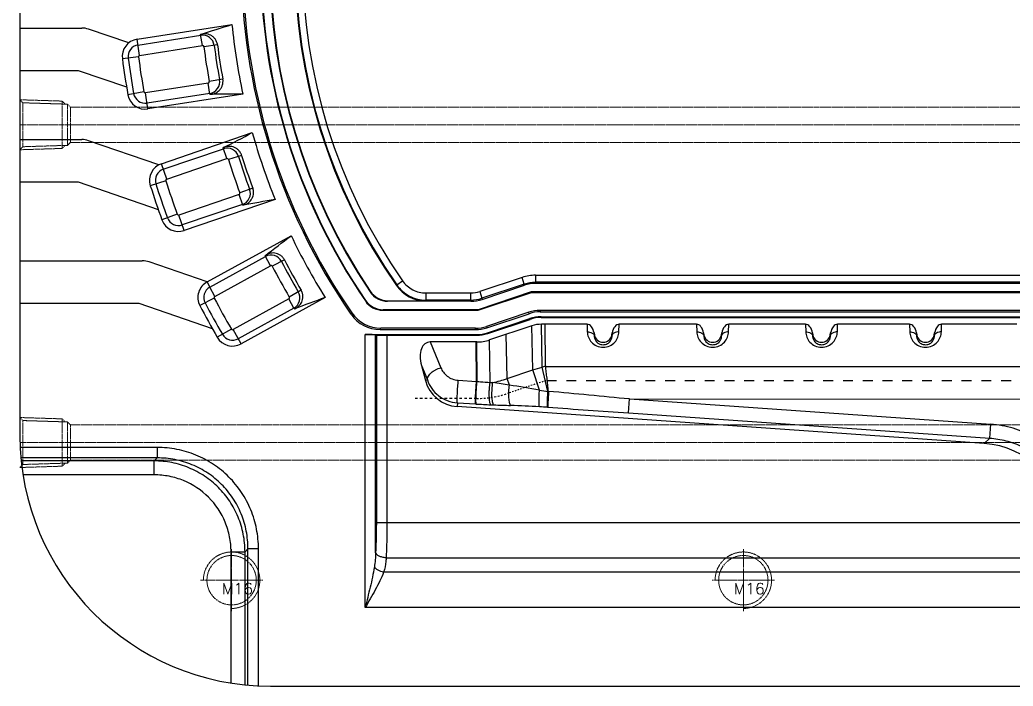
# Model space of a CAD drawing. Header units: millimetres. Extents: x 2105 to 2746, y 1639 to 2029.
# Drawn here: x 2104.6 to 2386, y 1639.2 to 1827.9 of the extents above; entities that cross this region are included whole.
import ezdxf

# ---------------------------------------------------------------- set-up
doc = ezdxf.new("R2010")
doc.units = ezdxf.units.MM
doc.linetypes.add('CENTER', pattern=[0.6, 0.375, -0.075, 0.075, -0.075])
doc.linetypes.add('HIDDEN', pattern=[0.2, 0.1, -0.1])
doc.layers.add('cool', color=153, linetype='HIDDEN', lineweight=9)
doc.layers.add('screw', color=33, linetype='Continuous', lineweight=13)
doc.layers.add('DEFAULT_2', color=8, linetype='HIDDEN')
doc.styles.add('TXT', font='txt.shx', dxfattribs={"bigfont": 'gbcbig.shx'})

# ---------------------------------------------------------------- blocks, each defined once
blk = doc.blocks.new('cool_jt_f12')
at = {"layer": 'cool', "ltscale": 0.3}
for p, q in [((0, 7.0785), (0.856, 6.2225)), ((0, 7.0785), (12, 6.7035)), ((0.856, 6.2225), (0.856, -6.2225)), ((13.5, 5.827375), (0.856, 6.2225)), ((0.856, 6.2225), (13.5, 5.827375)), ((12, 6.7035), (12.856, 5.8475)), ((12, 6.7035), (12, -6.7035)), ((14.327375, 5), (13.5, 5.827375)), ((13.5, -5.827375), (13.5, 5.827375)), ((14.327375, -5), (14.327375, 5)), ((13.5, -5.827375), (14.327375, -5)), ((0.856, -6.2225), (0, -7.0785)), ((0, -7.0785), (12, -6.7035)), ((0.856, -6.2225), (13.5, -5.827375)), ((12, -6.7035), (12.856, -5.8475))]:
    blk.add_line(p, q, dxfattribs=at)
blk = doc.blocks.new('02')
at = {"layer": 'cool', "ltscale": 0.932966}
for p, q in [((1262.52, -963.86), (1863.86, -963.86)), ((1262.52, -973.86), (1863.86, -973.86))]:
    blk.add_line(p, q, dxfattribs=at)
at = {"layer": 'cool', "color": 1, "linetype": 'CENTER', "ltscale": 0.621977}
blk.add_line((1248.19, -968.86), (1878.19, -968.86), dxfattribs=at)
at = {"layer": 'cool', "ltscale": 0.932966}
blk.add_blockref('cool_jt_f12', (1248.19, -968.86), dxfattribs=at)
blk = doc.blocks.new('04')
at = {"layer": 'cool', "ltscale": 0.932966}
for p, q in [((562.52, -874.86), (1003.19, -874.86)), ((562.52, -884.86), (1003.19, -884.86))]:
    blk.add_line(p, q, dxfattribs=at)
at = {"layer": 'cool', "color": 1, "linetype": 'CENTER', "ltscale": 0.621977}
blk.add_line((548.19, -879.86), (1178.19, -879.86), dxfattribs=at)
at = {"layer": 'cool', "ltscale": 0.932966}
blk.add_blockref('cool_jt_f12', (548.19, -879.86), dxfattribs=at)
blk = doc.blocks.new('screw_m16_g')
at = {"layer": 'screw', "color": 1, "linetype": 'CENTER', "ltscale": 0.497582}
for p, q in [((0, -8.8), (0, 8.8)), ((-8.8, 0), (8.8, 0))]:
    blk.add_line(p, q, dxfattribs=at)
at = {"layer": 'screw', "color": 33, "linetype": 'HIDDEN', "ltscale": 0.497582}
blk.add_circle((0, 0), 7, dxfattribs=at)
at = {"layer": 'screw', "color": 92, "linetype": 'HIDDEN', "ltscale": 0.497582}
blk.add_arc((0, 0), 8, 270, 180, dxfattribs=at)
at = {"layer": 'screw', "color": 6, "style": 'TXT'}
blk.add_text('M16', height=3.2, dxfattribs=at).set_placement((-2.72, -4))

msp = doc.modelspace()

# ---------------------------------------------------------------- linework, layer by layer
at = {"color": 7, "linetype": 'Continuous'}
for p, q in [((2104.598, 1948.205), (2104.598, 1710.205)), ((2137.805, 1822.431), (2164.7, 1826.617)), ((2104.598, 1825.602), (2122.131, 1825.602)), ((2135.448, 1821.37), (2124.081, 1825.276)), ((2156.309, 1820.622), (2155.813, 1823.808)), ((2138.518, 1817.853), (2137.805, 1822.431)), ((2138.063, 1820.772), (2155.855, 1823.541)), ((2138.518, 1817.853), (2156.309, 1820.622)), ((2160.601, 1820.804), (2156.729, 1820.306)), ((2138.21, 1817.443), (2133.634, 1816.844)), ((2104.598, 1813.602), (2121.129, 1813.602)), ((2121.129, 1813.602), (2134.809, 1808.901)), ((2157.96, 1810.016), (2140.168, 1807.247)), ((2158.456, 1806.83), (2157.96, 1810.016)), ((2162.104, 1811.147), (2158.264, 1810.444)), ((2139.751, 1807.544), (2135.192, 1806.72)), ((2140.881, 1802.669), (2140.168, 1807.247)), ((2158.414, 1807.097), (2140.623, 1804.327)), ((2167.776, 1806.855), (2140.881, 1802.669)), ((2144.699, 1787.178), (2170.459, 1795.971)), ((2104.598, 1794.004), (2122.131, 1794.004)), ((2143.972, 1786.844), (2124.081, 1793.678)), ((2145.241, 1785.59), (2162.282, 1791.406)), ((2163.236, 1788.61), (2162.195, 1791.662)), ((2146.196, 1782.794), (2163.236, 1788.61)), ((2167.431, 1789.535), (2163.705, 1788.372)), ((2146.196, 1782.794), (2144.699, 1787.178)), ((2104.598, 1782.004), (2121.129, 1782.004)), ((2121.129, 1782.004), (2143.785, 1774.22)), ((2145.964, 1782.337), (2141.561, 1780.952)), ((2170.588, 1780.286), (2166.929, 1778.927)), ((2166.704, 1778.452), (2149.663, 1772.636)), ((2176.92, 1777.044), (2151.16, 1768.251)), ((2167.745, 1775.401), (2166.704, 1778.452)), ((2167.658, 1775.656), (2150.618, 1769.84)), ((2149.201, 1772.856), (2144.854, 1771.253)), ((2151.16, 1768.251), (2149.663, 1772.636)), ((2157.668, 1753.691), (2181.452, 1766.791)), ((2104.598, 1759.662), (2139.287, 1759.662)), ((2157.668, 1753.691), (2141.237, 1759.336)), ((2158.42, 1752.189), (2174.192, 1760.876)), ((2175.617, 1758.288), (2174.061, 1761.113)), ((2179.588, 1759.927), (2176.12, 1758.135)), ((2159.846, 1749.601), (2175.617, 1758.288)), ((2157.655, 1753.663), (2158.42, 1752.189)), ((2211.381, 1752.855), (2213.028, 1754.001)), ((2246.895, 1754.964), (2234.911, 1750.969)), ((2247.53, 1753.059), (2246.895, 1754.964)), ((2250.704, 1755.582), (2250.704, 1753.574)), ((2250.704, 1755.582), (2477.835, 1755.582)), ((2250.704, 1753.574), (2250.756, 1753.253)), ((2477.835, 1753.574), (2250.704, 1753.574)), ((2159.846, 1749.601), (2158.42, 1752.189)), ((2184.303, 1751.367), (2180.935, 1749.393)), ((2203.817, 1750.892), (2203.888, 1751.031)), ((2211.288, 1752.665), (2211.381, 1752.855)), ((2249.519, 1750.841), (2234.444, 1745.816)), ((2234.466, 1745.679), (2249.541, 1750.704)), ((2234.911, 1750.969), (2235.545, 1749.064)), ((2247.53, 1753.059), (2235.545, 1749.064)), ((2235.598, 1748.743), (2247.582, 1752.738)), ((2247.582, 1752.738), (2247.53, 1753.059)), ((2249.519, 1750.841), (2249.541, 1750.704)), ((2477.499, 1750.841), (2249.519, 1750.841)), ((2249.541, 1750.704), (2477.477, 1750.704)), ((2477.926, 1753.253), (2250.756, 1753.253)), ((2159.697, 1749.11), (2155.601, 1746.982)), ((2180.796, 1748.886), (2165.024, 1740.199)), ((2191.101, 1749.273), (2167.26, 1736.141)), ((2182.351, 1746.062), (2180.796, 1748.886)), ((2202.493, 1748.301), (2202.564, 1748.44)), ((2208.888, 1748.365), (2208.815, 1748.228)), ((2232.424, 1748.228), (2208.815, 1748.228)), ((2208.888, 1748.365), (2219.523, 1748.365)), ((2219.62, 1748.549), (2219.523, 1748.365)), ((2219.62, 1750.557), (2219.62, 1748.549)), ((2219.62, 1750.557), (2232.372, 1750.557)), ((2232.372, 1748.549), (2219.62, 1748.549)), ((2232.372, 1748.549), (2232.372, 1750.557)), ((2232.424, 1748.228), (2232.372, 1748.549)), ((2235.545, 1749.064), (2235.598, 1748.743)), ((2104.598, 1747.662), (2138.285, 1747.662)), ((2138.285, 1747.662), (2159.086, 1740.515)), ((2182.221, 1746.299), (2166.45, 1737.611)), ((2207.536, 1745.816), (2207.464, 1745.679)), ((2207.464, 1745.679), (2234.466, 1745.679)), ((2234.444, 1745.816), (2207.536, 1745.816)), ((2234.444, 1745.816), (2234.466, 1745.679)), ((2248.821, 1745.103), (2236.836, 1741.108)), ((2248.887, 1744.698), (2248.821, 1745.103)), ((2251.995, 1745.618), (2252.061, 1745.213)), ((2476.652, 1745.618), (2251.995, 1745.618)), ((2252.061, 1745.213), (2476.586, 1745.213)), ((2198.635, 1744.935), (2198.43, 1744.519)), ((2236.902, 1740.703), (2248.887, 1744.698)), ((2237.099, 1739.291), (2249.083, 1743.286)), ((2237.163, 1739.098), (2249.147, 1743.093)), ((2249.147, 1743.093), (2249.083, 1743.286)), ((2252.321, 1743.608), (2252.321, 1743.811)), ((2252.321, 1743.811), (2476.325, 1743.811)), ((2252.321, 1743.608), (2476.325, 1743.608)), ((2164.53, 1740.336), (2160.528, 1738.002)), ((2167.26, 1736.141), (2165.024, 1740.199)), ((2206.687, 1740.188), (2206.9, 1740.593)), ((2206.687, 1740.188), (2233.729, 1740.188)), ((2233.663, 1740.593), (2206.9, 1740.593)), ((2233.729, 1740.188), (2233.663, 1740.593)), ((2236.836, 1741.108), (2236.902, 1740.703)), ((2249.688, 1741.265), (2237.703, 1737.27)), ((2249.933, 1728.771), (2249.688, 1741.265)), ((2252.559, 1729.561), (2252.387, 1741.703)), ((2265.305, 1741.703), (2252.387, 1741.703)), ((2253.551, 1729.922), (2253.419, 1741.703)), ((2265.305, 1741.703), (2265.384, 1739.527)), ((2274.352, 1739.527), (2274.431, 1741.703)), ((2296.349, 1741.703), (2274.431, 1741.703)), ((2296.349, 1741.703), (2296.428, 1739.527)), ((2305.395, 1739.527), (2305.475, 1741.703)), ((2327.196, 1741.703), (2305.475, 1741.703)), ((2327.196, 1741.703), (2327.275, 1739.527)), ((2336.242, 1739.527), (2336.322, 1741.703)), ((2356.656, 1741.703), (2336.322, 1741.703)), ((2356.656, 1741.703), (2356.736, 1739.527)), ((2365.703, 1739.527), (2365.782, 1741.703)), ((2387.116, 1741.703), (2365.782, 1741.703)), ((2202.422, 1661.443), (2202.422, 1738.786)), ((2202.422, 1738.786), (2233.989, 1738.786)), ((2205.411, 1677.092), (2205.411, 1738.714)), ((2205.608, 1738.655), (2205.411, 1738.714)), ((2205.608, 1738.655), (2205.608, 1685.515)), ((2208.597, 1738.583), (2208.597, 1685.564)), ((2208.597, 1738.583), (2233.989, 1738.583)), ((2220.887, 1736.678), (2223.877, 1729.395)), ((2234.055, 1736.678), (2220.887, 1736.678)), ((2234.014, 1725.51), (2233.921, 1736.678)), ((2233.989, 1738.583), (2233.989, 1738.786)), ((2234.149, 1725.501), (2234.055, 1736.678)), ((2237.163, 1739.098), (2237.099, 1739.291)), ((2237.847, 1725.245), (2237.703, 1737.27)), ((2242.679, 1726.353), (2242.436, 1738.847)), ((2267.302, 1739.241), (2267.406, 1738.652)), ((2267.302, 1739.241), (2267.324, 1738.637)), ((2267.406, 1738.652), (2267.324, 1738.637)), ((2272.33, 1738.652), (2272.434, 1739.241)), ((2272.33, 1738.652), (2272.412, 1738.637)), ((2272.412, 1738.637), (2272.434, 1739.241)), ((2298.346, 1739.241), (2298.368, 1738.637)), ((2298.346, 1739.241), (2298.45, 1738.652)), ((2298.45, 1738.652), (2298.368, 1738.637)), ((2303.374, 1738.652), (2303.478, 1739.241)), ((2303.374, 1738.652), (2303.456, 1738.637)), ((2303.456, 1738.637), (2303.478, 1739.241)), ((2329.193, 1739.241), (2329.215, 1738.637)), ((2329.193, 1739.241), (2329.297, 1738.652)), ((2329.297, 1738.652), (2329.215, 1738.637)), ((2334.221, 1738.652), (2334.325, 1739.241)), ((2334.221, 1738.652), (2334.303, 1738.637)), ((2334.303, 1738.637), (2334.325, 1739.241)), ((2358.654, 1739.241), (2358.675, 1738.637)), ((2358.654, 1739.241), (2358.757, 1738.652)), ((2358.757, 1738.652), (2358.675, 1738.637)), ((2363.681, 1738.652), (2363.785, 1739.241)), ((2363.681, 1738.652), (2363.763, 1738.637)), ((2363.763, 1738.637), (2363.785, 1739.241)), ((2218.373, 1730.05), (2220.072, 1725.913)), ((2218.373, 1730.05), (2219.521, 1725.765)), ((2242.679, 1726.353), (2249.933, 1728.771)), ((2251.833, 1723.071), (2249.933, 1728.771)), ((2252.559, 1729.561), (2253.551, 1729.922)), ((2254.24, 1722.687), (2252.559, 1729.561)), ((2253.561, 1729.773), (2474.972, 1729.773)), ((2220.072, 1725.913), (2219.521, 1725.765)), ((2228.832, 1725.829), (2234.014, 1725.51)), ((2234.014, 1725.51), (2234.149, 1725.501)), ((2243.309, 1724.463), (2242.679, 1726.353)), ((2254.24, 1722.687), (2254.413, 1722.659)), ((2277.029, 1716.608), (2277.304, 1720.538)), ((2277.304, 1720.538), (2422.696, 1720.526)), ((2277.304, 1720.538), (2379.727, 1713.376)), ((2228.557, 1719.436), (2228.483, 1718.378)), ((2377.831, 1707.934), (2228.483, 1718.378)), ((2228.557, 1719.436), (2233.739, 1719.118)), ((2233.739, 1719.118), (2233.883, 1719.109)), ((2254.104, 1718.191), (2254.204, 1718.184)), ((2277.029, 1716.608), (2379.452, 1709.446)), ((2379.452, 1709.446), (2379.727, 1713.376)), ((2379.452, 1709.446), (2377.831, 1707.934)), ((2143.488, 1706.813), (2104.679, 1706.813)), ((2143.488, 1706.813), (2143.488, 1703.842)), ((2143.488, 1703.842), (2104.884, 1703.842)), ((2142.649, 1703.003), (2104.965, 1703.003)), ((2142.649, 1703.003), (2143.488, 1703.842)), ((2142.649, 1699.042), (2142.649, 1703.003)), ((2142.649, 1699.042), (2105.481, 1699.042)), ((2205.608, 1685.564), (2208.597, 1685.563)), ((2208.597, 1685.564), (2400.638, 1685.564)), ((2168.396, 1677.256), (2169.235, 1678.095)), ((2169.235, 1639.491), (2169.235, 1678.095)), ((2172.206, 1678.095), (2169.235, 1678.095)), ((2172.206, 1639.286), (2172.206, 1678.095)), ((2164.435, 1640.088), (2164.435, 1677.256)), ((2164.435, 1677.256), (2168.396, 1677.256)), ((2168.396, 1639.572), (2168.396, 1677.256)), ((2208.397, 1675.564), (2401.206, 1675.564)), ((2401.626, 1671.443), (2207.664, 1671.443)), ((2402.31, 1661.443), (2202.422, 1661.443)), ((2175.598, 1639.205), (2396.2, 1639.205))]:
    msp.add_line(p, q, dxfattribs=at)
for centre, radius, start, end in [((2342.719, 1844.205), 175.376, 145.36247, 214.63753), ((2342.719, 1844.205), 174.971, 145.43426, 214.56574), ((2342.719, 1844.205), 169.885, 145.63078, 214.36922), ((2342.719, 1844.205), 169.748, 145.65606, 214.34394), ((2342.719, 1844.205), 167.336, 146.10707, 213.89293), ((2342.719, 1844.205), 167.199, 146.13301, 213.86699), ((2342.719, 1844.205), 160.168, 145.14331, 214.85669), ((2342.719, 1844.205), 159.984, 145.18013, 214.81987), ((2342.719, 1844.205), 157.976, 145.18013, 214.81987), ((2342.719, 1844.205), 178.886, 185.64251, 192.05169), ((2122.131, 1819.602), 6, 71.03787, 90), ((2138.574, 1817.49), 4.982, 98.8471, 187.45552), ((2156.366, 1820.259), 3.321, 7.32218, 98.8471), ((2138.574, 1817.49), 3.321, 98.8471, 187.45552), ((2156.366, 1820.259), 0.367, 7.32218, 98.8471), ((2342.719, 1844.205), 187.519, 187.32218, 190.37203), ((2342.719, 1844.205), 184.565, 187.32218, 190.37203), ((2342.719, 1844.205), 183.616, 187.32218, 190.37203), ((2342.719, 1844.205), 210.868, 187.45552, 190.23869), ((2342.719, 1844.205), 209.207, 187.45552, 190.23869), ((2138.574, 1817.49), 0.367, 98.8471, 187.45552), ((2342.719, 1844.205), 206.253, 187.45552, 190.23869), ((2157.903, 1810.378), 0.367, 278.8471, 10.37203), ((2157.903, 1810.378), 3.321, 278.8471, 10.37203), ((2140.112, 1807.609), 3.321, 190.23869, 278.8471), ((2140.112, 1807.609), 0.367, 190.23869, 278.8471), ((2140.112, 1807.609), 5, 190.23869, 278.8471), ((2342.719, 1844.205), 178.886, 195.64251, 202.05169), ((2122.131, 1788.004), 6, 71.03787, 90), ((2163.355, 1788.263), 3.321, 17.32218, 108.8471), ((2163.355, 1788.263), 0.367, 17.32218, 108.8471), ((2342.719, 1844.205), 187.519, 197.32218, 200.37203), ((2342.719, 1844.205), 184.565, 197.32218, 200.37203), ((2342.719, 1844.205), 183.616, 197.32218, 200.37203), ((2146.314, 1782.447), 4.982, 108.8471, 197.45552), ((2146.314, 1782.447), 3.321, 108.8471, 197.45552), ((2146.314, 1782.447), 0.367, 108.8471, 197.45552), ((2342.719, 1844.205), 206.253, 197.45552, 200.23869), ((2342.719, 1844.205), 210.868, 197.45552, 200.23869), ((2342.719, 1844.205), 209.207, 197.45552, 200.23869), ((2166.585, 1778.799), 0.367, 288.8471, 20.37203), ((2166.585, 1778.799), 3.321, 288.8471, 20.37203), ((2149.545, 1772.983), 5, 200.23869, 288.8471), ((2149.545, 1772.983), 3.321, 200.23869, 288.8471), ((2149.545, 1772.983), 0.367, 200.23869, 288.8471), ((2342.719, 1844.205), 178.886, 205.64251, 212.05169), ((2139.287, 1753.662), 6, 71.03787, 90), ((2175.794, 1757.967), 3.321, 27.32218, 118.8471), ((2342.719, 1844.205), 184.565, 207.32218, 210.37203), ((2342.719, 1844.205), 183.616, 207.32218, 210.37203), ((2175.794, 1757.967), 0.367, 27.32218, 118.8471), ((2342.719, 1844.205), 187.519, 207.32218, 210.37203), ((2250.707, 1743.519), 12.063, 90.01594, 108.41901), ((2250.713, 1743.479), 10.095, 90.05426, 108.38069), ((2160.022, 1749.279), 3.321, 118.8471, 207.45552), ((2180.619, 1749.208), 3.321, 298.8471, 30.37203), ((2208.814, 1754.247), 6.02, 213.88237, 270.01056), ((2208.887, 1754.384), 6.02, 213.85642, 270.01057), ((2219.523, 1758.4), 10.035, 214.85245, 270.00424), ((2232.37, 1758.598), 8.042, 270.01594, 288.41901), ((2160.022, 1749.279), 0.367, 118.8471, 207.45552), ((2342.719, 1844.205), 206.253, 207.45552, 210.23869), ((2180.619, 1749.208), 0.367, 298.8471, 30.37203), ((2207.463, 1751.699), 6.02, 214.35893, 270.01029), ((2207.535, 1751.835), 6.02, 214.33363, 270.01031), ((2232.36, 1758.655), 10.106, 270.06425, 288.3707), ((2342.719, 1844.205), 210.868, 207.45552, 210.23869), ((2342.719, 1844.205), 209.207, 207.45552, 210.23869), ((2206.686, 1750.22), 10.032, 214.59038, 270.00882), ((2206.899, 1750.628), 10.035, 214.56143, 270.00431), ((2252.332, 1733.506), 10.305, 90.05926, 108.37569), ((2164.847, 1740.52), 0.367, 210.23869, 298.8471), ((2252.396, 1733.112), 8.591, 90.05926, 108.37568), ((2164.847, 1740.52), 5, 210.23869, 298.8471), ((2164.847, 1740.52), 3.321, 210.23869, 298.8471), ((2188.95, 1766.785), 32.877, 300.04559, 300.44472), ((2233.979, 1748.683), 9.897, 270.05926, 288.37569), ((2234.043, 1748.288), 11.61, 270.05926, 288.37568), ((2269.868, 1739.086), 2.5, 190, 350), ((2300.912, 1739.086), 2.5, 190, 350), ((2331.759, 1739.086), 2.5, 190, 350), ((2361.219, 1739.086), 2.5, 190, 350), ((2254.944, 1729.937), 1.393, 180.63081, 186.78712), ((2229.18, 1728.354), 10, 195, 266), ((2234.475, 1747.505), 22.687, 280.50771, 291.20179), ((2249.078, 1902.99), 178.099, 266.38442, 266.6311), ((2215.478, 1561.987), 164.843, 80.27983, 81.93253), ((2190.668, 1375.397), 353.013, 80.02233, 81.42411), ((2309.397, 2076.879), 358.461, 260.75902, 261.14858), ((1354.471, -7958.343), 9722.775, 84.553601, 84.6891149), ((2245.266, 1905.846), 187.083, 266.51175, 267.78353), ((2252.935, 2101.01), 382.398, 267.76619, 267.88764), ((2228.846, 1307.513), 411.454, 86.7978, 87.93879), ((2232.517, 1372.103), 346.76, 86.4309, 86.80722), ((2175.598, 1710.205), 71, 180, 269.99993)]:
    msp.add_arc(centre, radius, start, end, dxfattribs=at)
for centre, major_axis, ratio, start_param, end_param in [((2250.761, 1743.189), (1.612, -9.934), 0.9985935, 2.9809398, 3.3022455), ((2232.419, 1758.292), (-1.612, 9.934), 0.9985935, -3.3022455, -2.9809398), ((2251.999, 1735.555), (-1.612, 9.934), 0.9985935, -0.1606529, 0.1606529), ((2252.065, 1735.149), (-1.612, 9.934), 0.9985935, -0.1606529, 0.1606529), ((2252.326, 1733.545), (-1.612, 9.934), 0.9985935, -0.1606529, 0.1606529), ((2233.658, 1750.657), (-1.612, 9.934), 0.9985935, 9.2641251, 9.5854308), ((2233.724, 1750.252), (-1.612, 9.934), 0.9985935, 2.9809398, 3.3022455), ((2265.379, 1738.454), (-0.118, 3.248), 0.6153903, -1.3486707, -0.022425), ((2274.357, 1738.454), (0.118, 3.248), 0.6153903, 0.022425, 1.3486707), ((2296.422, 1738.454), (-0.118, 3.248), 0.6153903, -1.3486707, -0.022425), ((2305.401, 1738.454), (0.118, 3.248), 0.6153903, 0.022425, 1.3486707), ((2327.269, 1738.454), (-0.118, 3.248), 0.6153903, -1.3486707, -0.022425), ((2336.248, 1738.454), (0.118, 3.248), 0.6153903, 0.022425, 1.3486707), ((2356.73, 1738.454), (-0.118, 3.248), 0.6153903, -1.3486707, -0.022425), ((2365.709, 1738.454), (0.118, 3.248), 0.6153903, 0.022425, 1.3486707), ((2202.422, 1738.707), (3, 0), 0.0261859, 0.0872665, 1.5707963), ((2208.597, 1738.662), (3, 0), 0.0261859, -3.0543262, -1.5707963), ((2222.543, 1730.181), (-2.594, 6.317), 0.5857503, -0.2360064, 1.3548719), ((2233.984, 1748.647), (-1.612, 9.934), 0.9985935, -3.3022455, -2.9809398), ((2375.348, 1682.66), (-18.808, -17.538), 0.9721448, 2.4918667, 3.8780091)]:
    msp.add_ellipse(centre, major_axis=major_axis, ratio=ratio, start_param=start_param, end_param=end_param, dxfattribs=at)
for points in [[(2155.813, 1823.808), (2158.775, 1824.745), (2161.738, 1825.681), (2164.7, 1826.617)], [(2167.776, 1806.855), (2164.669, 1806.846), (2161.563, 1806.838), (2158.456, 1806.83)], [(2162.195, 1791.662), (2164.949, 1793.099), (2167.704, 1794.535), (2170.459, 1795.971)], [(2176.92, 1777.044), (2173.862, 1776.496), (2170.804, 1775.948), (2167.745, 1775.401)], [(2174.061, 1761.113), (2176.524, 1763.006), (2178.988, 1764.899), (2181.452, 1766.791)], [(2191.101, 1749.273), (2188.185, 1748.202), (2185.268, 1747.132), (2182.351, 1746.062)], [(2249.933, 1728.771), (2250.814, 1729.013), (2251.69, 1729.279), (2252.559, 1729.561)], [(2238.84, 1718.872), (2240.442, 1718.813), (2242.044, 1718.759), (2243.645, 1718.701)], [(2254.204, 1718.184), (2261.813, 1717.666), (2269.421, 1717.14), (2277.029, 1716.608)], [(2205.411, 1677.092), (2205.376, 1675.704), (2205.264, 1674.314), (2205.043, 1672.943)]]:
    msp.add_open_spline(points, degree=3, dxfattribs=at)
for points, knots in [([(2160.601, 1820.804), (2160.561, 1821.117), (2160.4, 1821.723), (2159.949, 1822.513), (2159.359, 1823.134), (2158.487, 1823.716), (2157.264, 1824.067), (2156.27, 1823.952), (2155.813, 1823.808)], [0, 0, 0, 0, 0.1479344, 0.2890625, 0.4210757, 0.5450025, 0.7760653, 1, 1, 1, 1]), ([(2158.456, 1806.83), (2158.935, 1806.831), (2159.917, 1807.024), (2160.975, 1807.731), (2161.63, 1808.55), (2162.003, 1809.321), (2162.192, 1810.21), (2162.161, 1810.836), (2162.104, 1811.147)], [0, 0, 0, 0, 0.223941, 0.4550104, 0.5789391, 0.7109503, 0.8520715, 1, 1, 1, 1]), ([(2167.431, 1789.535), (2167.337, 1789.837), (2167.074, 1790.405), (2166.493, 1791.105), (2165.804, 1791.614), (2164.844, 1792.035), (2163.578, 1792.169), (2162.619, 1791.884), (2162.195, 1791.662)], [0, 0, 0, 0, 0.1479344, 0.2890625, 0.4210757, 0.5450025, 0.7760653, 1, 1, 1, 1]), ([(2167.745, 1775.401), (2168.217, 1775.485), (2169.15, 1775.845), (2170.07, 1776.725), (2170.572, 1777.645), (2170.806, 1778.47), (2170.837, 1779.378), (2170.699, 1779.989), (2170.588, 1780.286)], [0, 0, 0, 0, 0.223941, 0.4550104, 0.5789391, 0.7109503, 0.8520715, 1, 1, 1, 1]), ([(2179.588, 1759.927), (2179.443, 1760.208), (2179.084, 1760.722), (2178.391, 1761.31), (2177.624, 1761.692), (2176.605, 1761.94), (2175.336, 1761.852), (2174.441, 1761.404), (2174.061, 1761.113)], [0, 0, 0, 0, 0.1479344, 0.2890625, 0.4210757, 0.5450025, 0.7760653, 1, 1, 1, 1]), ([(2157.691, 1753.683), (2157.126, 1753.372), (2156.085, 1752.55), (2155.146, 1750.799), (2154.93, 1748.83), (2155.304, 1747.555), (2155.601, 1746.982)], [0, 0, 0, 0, 0.2500732, 0.5000905, 0.7499957, 1, 1, 1, 1]), ([(2213.028, 1754.001), (2213.399, 1753.476), (2214.263, 1752.505), (2215.871, 1751.412), (2217.687, 1750.716), (2218.977, 1750.561), (2219.62, 1750.557)], [0, 0, 0, 0, 0.250003, 0.4999995, 0.7499962, 1, 1, 1, 1]), ([(2182.351, 1746.062), (2182.801, 1746.227), (2183.658, 1746.744), (2184.411, 1747.77), (2184.746, 1748.763), (2184.832, 1749.616), (2184.706, 1750.516), (2184.463, 1751.094), (2184.303, 1751.367)], [0, 0, 0, 0, 0.223941, 0.4550104, 0.5789391, 0.7109503, 0.8520715, 1, 1, 1, 1]), ([(2211.381, 1752.855), (2212.291, 1751.547), (2214.793, 1749.351), (2218.024, 1748.55), (2219.62, 1748.549)], [0, 0, 0, 0, 0.4996034, 1, 1, 1, 1]), ([(2265.384, 1739.527), (2265.602, 1739.531), (2266.312, 1739.483), (2267.13, 1739.112), (2267.324, 1738.637)], [0, 0, 0, 0, 0.2979173, 1, 1, 1, 1]), ([(2265.384, 1739.527), (2265.403, 1739.009), (2265.626, 1737.945), (2266.521, 1736.514), (2267.988, 1735.436), (2269.872, 1735.021), (2271.755, 1735.439), (2273.219, 1736.519), (2274.111, 1737.948), (2274.333, 1739.01), (2274.352, 1739.527)], [0, 0, 0, 0, 0.1131655, 0.2318238, 0.3607437, 0.5002938, 0.639856, 0.7686218, 0.887059, 1, 1, 1, 1]), ([(2274.352, 1739.527), (2274.134, 1739.531), (2273.424, 1739.483), (2272.606, 1739.112), (2272.412, 1738.637)], [0, 0, 0, 0, 0.2979175, 1, 1, 1, 1]), ([(2296.428, 1739.527), (2296.646, 1739.531), (2297.356, 1739.483), (2298.174, 1739.112), (2298.368, 1738.637)], [0, 0, 0, 0, 0.2979173, 1, 1, 1, 1]), ([(2296.428, 1739.527), (2296.447, 1739.009), (2296.67, 1737.945), (2297.564, 1736.514), (2299.032, 1735.436), (2300.916, 1735.021), (2302.799, 1735.439), (2304.263, 1736.519), (2305.154, 1737.948), (2305.376, 1739.01), (2305.395, 1739.527)], [0, 0, 0, 0, 0.1131655, 0.2318238, 0.3607437, 0.5002938, 0.639856, 0.7686218, 0.887059, 1, 1, 1, 1]), ([(2305.395, 1739.527), (2305.178, 1739.531), (2304.468, 1739.483), (2303.65, 1739.112), (2303.456, 1738.637)], [0, 0, 0, 0, 0.2979175, 1, 1, 1, 1]), ([(2327.275, 1739.527), (2327.492, 1739.531), (2328.203, 1739.483), (2329.021, 1739.112), (2329.215, 1738.637)], [0, 0, 0, 0, 0.2979173, 1, 1, 1, 1]), ([(2327.275, 1739.527), (2327.294, 1739.009), (2327.517, 1737.945), (2328.411, 1736.514), (2329.879, 1735.436), (2331.763, 1735.021), (2333.646, 1735.439), (2335.11, 1736.519), (2336.001, 1737.948), (2336.223, 1739.01), (2336.242, 1739.527)], [0, 0, 0, 0, 0.1131655, 0.2318238, 0.3607437, 0.5002938, 0.639856, 0.7686218, 0.887059, 1, 1, 1, 1]), ([(2336.242, 1739.527), (2336.025, 1739.531), (2335.314, 1739.483), (2334.496, 1739.112), (2334.303, 1738.637)], [0, 0, 0, 0, 0.2979175, 1, 1, 1, 1]), ([(2356.736, 1739.527), (2356.953, 1739.531), (2357.664, 1739.483), (2358.482, 1739.112), (2358.675, 1738.637)], [0, 0, 0, 0, 0.2979173, 1, 1, 1, 1]), ([(2356.736, 1739.527), (2356.755, 1739.009), (2356.977, 1737.945), (2357.872, 1736.514), (2359.339, 1735.436), (2361.224, 1735.021), (2363.107, 1735.439), (2364.571, 1736.519), (2365.462, 1737.948), (2365.684, 1739.01), (2365.703, 1739.527)], [0, 0, 0, 0, 0.1131655, 0.2318238, 0.3607437, 0.5002938, 0.639856, 0.7686218, 0.887059, 1, 1, 1, 1]), ([(2365.703, 1739.527), (2365.486, 1739.531), (2364.775, 1739.483), (2363.957, 1739.112), (2363.763, 1738.637)], [0, 0, 0, 0, 0.2979175, 1, 1, 1, 1]), ([(2267.324, 1738.637), (2267.306, 1738.356), (2267.365, 1737.757), (2267.78, 1736.882), (2268.622, 1736.117), (2269.87, 1735.784), (2271.117, 1736.119), (2271.957, 1736.885), (2272.371, 1737.759), (2272.43, 1738.357), (2272.412, 1738.637)], [0, 0, 0, 0, 0.1017009, 0.2126932, 0.3425921, 0.5002813, 0.6579372, 0.7876219, 0.8984274, 1, 1, 1, 1]), ([(2298.368, 1738.637), (2298.349, 1738.356), (2298.408, 1737.757), (2298.824, 1736.882), (2299.666, 1736.117), (2300.914, 1735.784), (2302.161, 1736.119), (2303.001, 1736.885), (2303.415, 1737.759), (2303.474, 1738.357), (2303.456, 1738.637)], [0, 0, 0, 0, 0.1017009, 0.2126932, 0.3425921, 0.5002813, 0.6579372, 0.7876219, 0.8984274, 1, 1, 1, 1]), ([(2329.215, 1738.637), (2329.196, 1738.356), (2329.255, 1737.757), (2329.671, 1736.882), (2330.513, 1736.117), (2331.761, 1735.784), (2333.008, 1736.119), (2333.848, 1736.885), (2334.262, 1737.759), (2334.321, 1738.357), (2334.303, 1738.637)], [0, 0, 0, 0, 0.1017009, 0.2126932, 0.3425921, 0.5002813, 0.6579372, 0.7876219, 0.8984274, 1, 1, 1, 1]), ([(2358.675, 1738.637), (2358.657, 1738.356), (2358.716, 1737.757), (2359.132, 1736.882), (2359.974, 1736.117), (2361.222, 1735.784), (2362.469, 1736.119), (2363.309, 1736.885), (2363.723, 1737.759), (2363.782, 1738.357), (2363.763, 1738.637)], [0, 0, 0, 0, 0.1017009, 0.2126932, 0.3425921, 0.5002813, 0.6579372, 0.7876219, 0.8984274, 1, 1, 1, 1]), ([(2220.072, 1725.913), (2220.047, 1726.686), (2220.744, 1727.663), (2221.738, 1728.442), (2222.626, 1728.98), (2223.366, 1729.265), (2223.877, 1729.395)], [0, 0, 0, 0, 0.428337, 0.5650262, 0.7084264, 1, 1, 1, 1]), ([(2223.877, 1729.395), (2224.062, 1728.942), (2224.564, 1728.057), (2225.669, 1726.934), (2227.123, 1726.111), (2228.251, 1725.864), (2228.832, 1725.829)], [0, 0, 0, 0, 0.2287714, 0.4702183, 0.727844, 1, 1, 1, 1]), ([(2254.409, 1722.694), (2254.29, 1723.32), (2254.196, 1724.267), (2254.079, 1725.515), (2253.936, 1726.706), (2253.752, 1728.121), (2253.625, 1729.236), (2253.561, 1729.773)], [0, 0, 0, 0, 0.2684148, 0.3995369, 0.52759, 0.7727712, 1, 1, 1, 1]), ([(2220.072, 1725.913), (2220.371, 1725.057), (2221.224, 1723.401), (2223.17, 1721.353), (2225.68, 1719.92), (2227.59, 1719.5), (2228.557, 1719.436)], [0, 0, 0, 0, 0.2413044, 0.4886213, 0.7420395, 1, 1, 1, 1]), ([(2228.557, 1719.436), (2228.536, 1719.538), (2228.525, 1719.825), (2228.517, 1720.359), (2228.533, 1721.093), (2228.577, 1722.317), (2228.668, 1723.914), (2228.77, 1725.208), (2228.832, 1725.829)], [0, 0, 0, 0, 0.0484206, 0.133884, 0.2508946, 0.3919011, 0.7077176, 1, 1, 1, 1]), ([(2233.739, 1719.118), (2233.718, 1719.219), (2233.708, 1719.507), (2233.7, 1720.041), (2233.715, 1720.775), (2233.759, 1721.999), (2233.851, 1723.595), (2233.953, 1724.889), (2234.014, 1725.51)], [0, 0, 0, 0, 0.0484206, 0.133884, 0.2508946, 0.3919011, 0.7077176, 1, 1, 1, 1]), ([(2233.883, 1719.109), (2233.861, 1719.21), (2233.848, 1719.498), (2233.838, 1720.032), (2233.852, 1720.766), (2233.894, 1721.99), (2233.984, 1723.587), (2234.087, 1724.881), (2234.149, 1725.501)], [0, 0, 0, 0, 0.0484717, 0.1339491, 0.2509552, 0.3919469, 0.707727, 1, 1, 1, 1]), ([(2234.149, 1725.501), (2234.459, 1725.48), (2235.692, 1725.395), (2236.924, 1725.309), (2237.847, 1725.245)], [0, 0, 0, 0, 0.2515435, 1, 1, 1, 1]), ([(2238.03, 1718.903), (2237.953, 1718.989), (2237.843, 1719.281), (2237.727, 1719.815), (2237.645, 1720.546), (2237.599, 1721.419), (2237.596, 1722.384), (2237.648, 1723.672), (2237.743, 1724.63), (2237.847, 1725.245)], [0, 0, 0, 0, 0.0540692, 0.14112, 0.2575702, 0.3968294, 0.5502961, 0.7085026, 1, 1, 1, 1]), ([(2238.84, 1718.872), (2238.759, 1718.957), (2238.639, 1719.248), (2238.514, 1719.781), (2238.422, 1720.509), (2238.369, 1721.379), (2238.36, 1722.341), (2238.409, 1723.627), (2238.505, 1724.585), (2238.612, 1725.198)], [0, 0, 0, 0, 0.0548286, 0.1420693, 0.2583858, 0.3973402, 0.5504592, 0.708394, 1, 1, 1, 1]), ([(2243.645, 1718.701), (2243.571, 1718.777), (2243.454, 1719.03), (2243.33, 1719.498), (2243.233, 1720.136), (2243.144, 1721.211), (2243.139, 1722.673), (2243.231, 1723.869), (2243.309, 1724.463)], [0, 0, 0, 0, 0.054377, 0.1385458, 0.2502457, 0.3844873, 0.6924439, 1, 1, 1, 1]), ([(2251.83, 1718.325), (2251.803, 1718.395), (2251.771, 1718.592), (2251.736, 1718.955), (2251.717, 1719.449), (2251.708, 1720.307), (2251.739, 1721.528), (2251.795, 1722.543), (2251.833, 1723.071)], [0, 0, 0, 0, 0.0473108, 0.124848, 0.230083, 0.3588007, 0.6664825, 1, 1, 1, 1]), ([(2254.104, 1718.191), (2254.091, 1718.259), (2254.081, 1718.443), (2254.073, 1718.782), (2254.077, 1719.244), (2254.097, 1720.053), (2254.147, 1721.213), (2254.205, 1722.181), (2254.24, 1722.687)], [0, 0, 0, 0, 0.046095, 0.1224258, 0.2263807, 0.3539853, 0.6613842, 1, 1, 1, 1]), ([(2254.409, 1722.694), (2254.456, 1722.444), (2254.424, 1722.051), (2254.34, 1721.549), (2254.286, 1721.053), (2254.273, 1720.463), (2254.247, 1719.809), (2254.215, 1719.24), (2254.201, 1718.777), (2254.197, 1718.437), (2254.198, 1718.253), (2254.204, 1718.184)], [0, 0, 0, 0, 0.1690245, 0.2551437, 0.3394147, 0.4997729, 0.6464432, 0.7742653, 0.8780953, 0.9542688, 1, 1, 1, 1]), ([(2401.336, 1701.062), (2400.13, 1702.83), (2397.302, 1706.102), (2392.069, 1709.914), (2386.115, 1712.455), (2381.862, 1713.226), (2379.727, 1713.376)], [0, 0, 0, 0, 0.2500012, 0.4999851, 0.7499764, 1, 1, 1, 1]), ([(2379.452, 1709.446), (2380.99, 1709.345), (2384.056, 1708.861), (2388.435, 1707.297), (2392.443, 1704.935), (2395.929, 1701.853), (2398.761, 1698.161), (2400.837, 1693.997), (2402.093, 1689.519), (2402.362, 1686.427), (2402.355, 1684.886)], [0, 0, 0, 0, 0.1249885, 0.249981, 0.374981, 0.4999871, 0.6249941, 0.7499967, 0.8750015, 1, 1, 1, 1]), ([(2172.206, 1678.095), (2172.206, 1679.974), (2171.842, 1683.74), (2170.214, 1689.17), (2167.555, 1694.179), (2163.962, 1698.566), (2159.575, 1702.16), (2154.565, 1704.82), (2149.134, 1706.449), (2145.367, 1706.813), (2143.488, 1706.813)], [0, 0, 0, 0, 0.1250026, 0.2499882, 0.3749738, 0.4999571, 0.6249425, 0.7499496, 0.8749809, 1, 1, 1, 1]), ([(2168.396, 1677.256), (2168.391, 1678.938), (2168.054, 1682.31), (2166.582, 1687.169), (2164.191, 1691.651), (2160.971, 1695.578), (2157.043, 1698.799), (2152.562, 1701.189), (2147.703, 1702.661), (2144.331, 1702.998), (2142.649, 1703.003)], [0, 0, 0, 0, 0.1249861, 0.2500076, 0.3750039, 0.5000185, 0.6250208, 0.7499923, 0.875005, 1, 1, 1, 1]), ([(2169.235, 1678.095), (2169.239, 1679.781), (2168.921, 1683.161), (2167.47, 1688.036), (2165.09, 1692.534), (2161.868, 1696.473), (2157.93, 1699.695), (2153.431, 1702.076), (2148.555, 1703.527), (2145.174, 1703.846), (2143.488, 1703.842)], [0, 0, 0, 0, 0.1249962, 0.2499807, 0.3749688, 0.4999568, 0.624947, 0.7499569, 0.8749873, 1, 1, 1, 1]), ([(2164.435, 1677.256), (2164.435, 1678.681), (2164.158, 1681.539), (2162.52, 1687.014), (2158.489, 1693.096), (2152.406, 1697.127), (2146.932, 1698.764), (2144.074, 1699.042), (2142.649, 1699.042)], [0, 0, 0, 0, 0.1253047, 0.2506351, 0.5000186, 0.7493649, 0.8746863, 1, 1, 1, 1]), ([(2205.608, 1685.515), (2205.608, 1684.782), (2205.591, 1681.974), (2205.515, 1679.165), (2205.411, 1677.092)], [0, 0, 0, 0, 0.2609183, 1, 1, 1, 1]), ([(2208.597, 1685.564), (2208.597, 1684.694), (2208.581, 1681.36), (2208.503, 1678.026), (2208.398, 1675.564)], [0, 0, 0, 0, 0.2609809, 1, 1, 1, 1]), ([(2208.398, 1675.564), (2208.03, 1675.581), (2207.322, 1675.681), (2206.24, 1676.037), (2205.479, 1676.629), (2205.411, 1677.092)], [0, 0, 0, 0, 0.3145231, 0.5998515, 1, 1, 1, 1]), ([(2208.397, 1675.564), (2208.379, 1675.216), (2208.267, 1673.823), (2207.985, 1672.441), (2207.664, 1671.443)], [0, 0, 0, 0, 0.2493747, 1, 1, 1, 1]), ([(2205.043, 1672.943), (2204.734, 1671.019), (2203.885, 1667.175), (2202.913, 1663.365), (2202.422, 1661.443)], [0, 0, 0, 0, 0.4954224, 1, 1, 1, 1]), ([(2207.664, 1671.443), (2207.123, 1671.573), (2206.355, 1671.867), (2205.504, 1672.438), (2205.17, 1672.77), (2205.043, 1672.943)], [0, 0, 0, 0, 0.5447387, 0.7902976, 1, 1, 1, 1]), ([(2207.664, 1671.443), (2207.356, 1670.607), (2206.612, 1668.934), (2204.866, 1665.595), (2203.404, 1663.115), (2202.422, 1661.443)], [0, 0, 0, 0, 0.2364551, 0.4851777, 1, 1, 1, 1])]:
    msp.add_open_spline(points, degree=3, knots=knots, dxfattribs=at)
at = {"layer": 'DEFAULT_2', "color": 8, "linetype": 'HIDDEN', "ltscale": 4}
msp.add_line((2253.598, 1725.703), (2242.762, 1722.091), dxfattribs=at)
at = {"layer": 'DEFAULT_2', "color": 8, "linetype": 'HIDDEN', "ltscale": 28}
msp.add_line((2475.048, 1725.703), (2253.598, 1725.703), dxfattribs=at)
at = {"layer": 'DEFAULT_2', "color": 8, "linetype": 'HIDDEN', "ltscale": 7}
msp.add_line((2234.055, 1720.678), (2216.597, 1720.678), dxfattribs=at)
at = {"layer": 'DEFAULT_2', "color": 8, "linetype": 'HIDDEN', "ltscale": 5}
msp.add_arc((2234.055, 1748.214), 27.536, 269.99995, 288.435, dxfattribs=at)

# ---------------------------------------------------------------- block references
for name, p in [('04', (1556.405, 2678.062)), ('02', (856.405, 2677.062))]:
    msp.add_blockref(name, p)
at = {"layer": 'screw'}
for p in [(2164.598, 1669.205), (2309.598, 1669.205)]:
    msp.add_blockref('screw_m16_g', p, dxfattribs=at)

doc.saveas('drawing.dxf')
